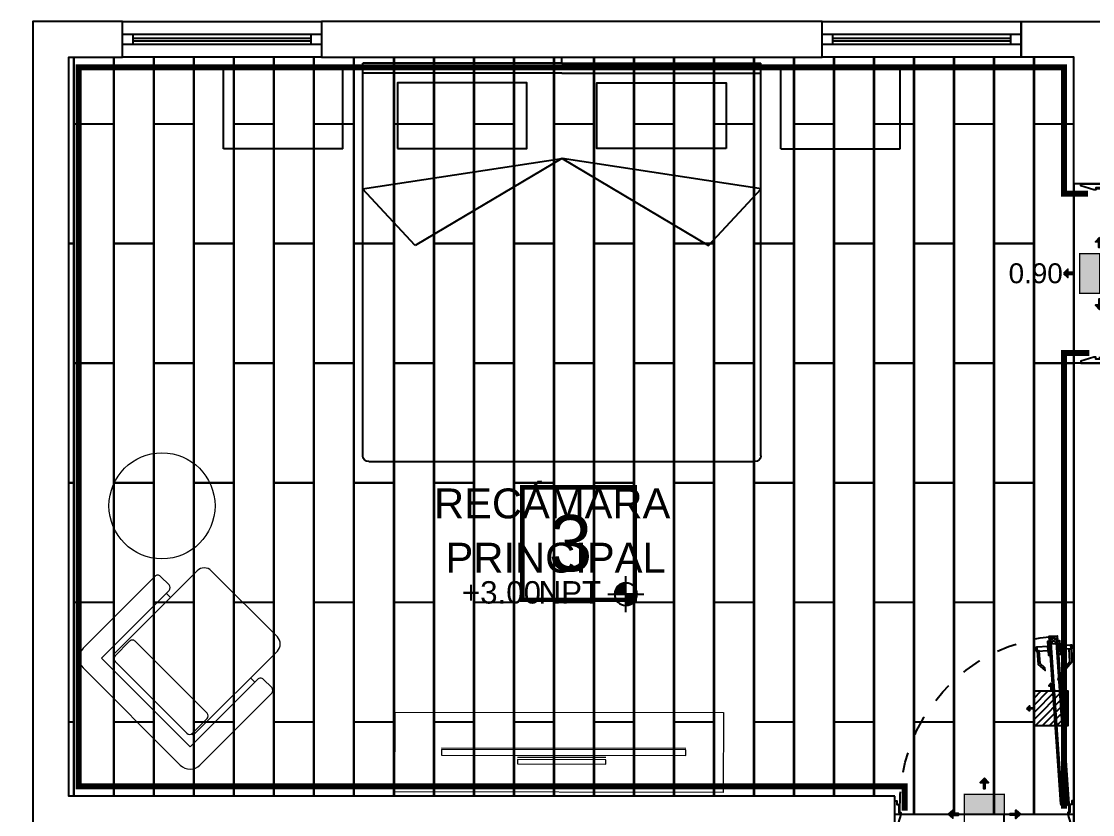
# Model space of a CAD drawing. Header units: metres. Extents: x 231 to 394, y -324 to -29.
# Drawn here: x 282.59 to 287.98, y -64.53 to -60.55 of the extents above; entities that cross this region are included whole.
import ezdxf
from ezdxf.enums import TextEntityAlignment as Align

# ---------------------------------------------------------------- set-up
doc = ezdxf.new("R2010")
doc.units = ezdxf.units.M
doc.set_wipeout_variables(frame=1)
doc.header["$PDMODE"] = 35
doc.linetypes.add('AR-01-REC$0$ACAD_ISO07W100', pattern=[3, 0, -3])
doc.linetypes.add('HIDDEN2', pattern=[0.1875, 0.125, -0.0625])
for name, color, linetype in [('A-ACABADOS PISOS', 1, 'Continuous'), ('A-CAMBIO DE ACABADO', 1, 'Continuous'), ('A-DESPIECE', 5, 'Continuous'), ('A-PISO', 30, 'Continuous'), ('AR-01-REC$0$A-DIM-VANOS', 8, 'Continuous'), ('AR-01-REC$0$A-MUEBLES-FIJOS', 8, 'Continuous'), ('AR-01-REC$0$A-MUROS', 8, 'Continuous'), ('AR-01-REC$0$A-MUROS BAJOS', 8, 'Continuous'), ('AR-01-REC$0$A-PUERTAS', 8, 'Continuous'), ('AR-01-REC$0$A-TEXTOS', 8, 'Continuous'), ('AR-01-REC$0$A-VENTANAS', 8, 'Continuous'), ('AR-01-REC$0$Ar-Area', 8, 'Continuous'), ('AR-01-REC$0$Ar-Niveles', 8, 'Continuous'), ('AR-01-REC$0$Ar-Texto', 8, 'Continuous')]:
    doc.layers.add(name, color=color, linetype=linetype)
doc.layers.add('AR-01-REC$0$A-MUEBLES', color=8, linetype='Continuous', lineweight=0)
doc.styles.add('AR-01-REC$0$Anot_Arial', font='arial.ttf')
doc.styles.add('AR-01-REC$0$Standard', font='arial.ttf')
doc.styles.get("Standard").update_dxf_attribs({"font": 'arial.ttf'})
doc.dimstyles.new('AR-01-REC$0$VANOS', dxfattribs={"dimtxt": 0.1, "dimasz": 0.05, "dimexe": 0, "dimexo": 0, "dimgap": 0.03, "dimtad": 0, "dimtih": 1, "dimtoh": 1, "dimzin": 0, "dimdsep": 46, "dimtxsty": 'AR-01-REC$0$Standard', "dimblk": 'AR-01-REC$0$_Dot', "dimcen": 0.09, "dimse1": 1, "dimse2": 1, "dimsd1": 1, "dimsd2": 1, "dimclrd": 256, "dimclre": 256, "dimclrt": 256, "dimazin": 0, "dimtfac": 1, "dimtix": 1, "dimtofl": 0, "dimtmove": 2, "dimatfit": 3, "dimldrblk": 'AR-01-REC$0$COTA', "dimfxl": 0, "dimtolj": 1, "dimtzin": 0, "dimlwd": 18, "dimarcsym": 0})
pattern_1 = [(0, (-2.923953, -1.1144057), (0, 0.0025), [])]

# ---------------------------------------------------------------- blocks, each defined once
blk = doc.blocks.new('*U71')
at = {"color": 0}
for p, q in [((-0.0659, -0.0688), (-0.026, -0.0715)), ((-0.0619, -0.0971), (-0.034, -0.0991)), ((-0.1235, -0.8917), (-0.0836, -0.8945)), ((-0.1156, -0.8642), (-0.0876, -0.8662))]:
    blk.add_line(p, q, dxfattribs=at)
at = {"color": 8, "linetype": 'ByBlock'}
for p, q in [((-0.0717, -0.6803), (-0.0727, -0.6942)), ((-0.0685, -0.6786), (-0.0697, -0.6963))]:
    blk.add_line(p, q, dxfattribs=at)
at = {"color": 0}
for points in [[(-0.9, -0.0757), (-0.89, -0.0757), (-0.89, -0.0566), (-0.88, -0.0566), (-0.88, -0.0166), (-0.87, -0.0166), (-0.87, -0.0166), (-0.87, -0.0066), (-0.89, 0.0584), (-0.9, 0.0584), (-0.9, -0.0757)], [(0, -0.0757), (-0.01, -0.0757), (-0.01, -0.0566), (-0.02, -0.0566), (-0.02, -0.0166), (-0.03, -0.0166), (-0.03, -0.0166), (-0.03, -0.0066), (-0.01, 0.0584), (0, 0.0584), (0, -0.0757)], [(-0.0653, -0.0588), (-0.0649, -0.0538)], [(-0.03, -0.0562), (-0.0649, -0.0538)], [(-0.025, -0.0516), (-0.025, -0.0166)], [(-0.1175, -0.8922), (-0.06, -0.0692)], [(-0.032, -0.0711), (-0.0896, -0.8941)], [(-0.032, -0.0711), (-0.0619, -0.0971)], [(-0.034, -0.0991), (-0.06, -0.0692)], [(-0.0876, -0.8662), (-0.1175, -0.8922)], [(-0.0896, -0.8941), (-0.1156, -0.8642)]]:
    blk.add_lwpolyline(points, dxfattribs=at)
blk.add_lwpolyline([(-0.0253, -0.0616), (-0.0253, -0.0616), (-0.0653, -0.0588), (-0.1242, -0.9017), (-0.0843, -0.9045)], close=True, dxfattribs=at)
at = {"color": 8, "linetype": 'ByBlock'}
blk.add_lwpolyline([(-0.0669, -0.7001), (-0.0667, -0.697, -1), (-0.0653, -0.6783), (-0.0651, -0.6752, 1)], format="xyb", close=True, dxfattribs=at)
at = {"color": 0}
blk.add_lwpolyline([(-0.0651, -0.6752), (-0.0669, -0.7001, 1)], format="xyb", close=True, dxfattribs=at)
at = {"color": 0, "linetype": 'ByBlock'}
blk.add_lwpolyline([(-0.0651, -0.6752), (-0.0669, -0.7001, 1)], format="xyb", close=True, dxfattribs=at)
at = {"color": 8}
for points in [[(-0.1842, -0.8274), (-0.1794, -0.76), (-0.1448, -0.7299), (-0.1457, -0.744), (-0.1698, -0.7648), (-0.1742, -0.8281)], [(-0.0146, -0.8392), (-0.0099, -0.7719), (-0.04, -0.7372), (-0.041, -0.7513), (-0.0201, -0.7753), (-0.0245, -0.8385)], [(-0.1225, -0.8768), (-0.1324, -0.8761), (-0.1275, -0.8063), (-0.1176, -0.8069)], [(-0.1307, -0.8511), (-0.1855, -0.8473), (-0.1842, -0.8274), (-0.1293, -0.8312)], [(-0.0825, -0.8796), (-0.0726, -0.8803), (-0.0677, -0.8104), (-0.0777, -0.8097)], [(-0.0708, -0.8553), (-0.016, -0.8592), (-0.0146, -0.8392), (-0.0694, -0.8354)]]:
    blk.add_lwpolyline(points, close=True, dxfattribs=at)
for points in [[(-0.1842, -0.8274), (-0.1855, -0.8473, -1)], [(-0.0146, -0.8392), (-0.016, -0.8592, 1)]]:
    blk.add_lwpolyline(points, format="xyb", close=True, dxfattribs=at)
at = {"color": 0}
blk.add_circle((-0.025, -0.0566), 0.005, dxfattribs=at)
at = {"color": 0, "linetype": 'AR-01-REC$0$ACAD_ISO07W100', "ltscale": 0.005}
blk.add_arc((-0.025, -0.0566), 0.85, 177.5868, 266, dxfattribs=at)
at = {"style": 'AR-01-REC$0$Anot_Arial', "flags": 1}
for tag, p in [('ESPACIO', (-0.641, 0.5853)), ('TOPE', (-0.641, 0.5124)), ('TIPO', (-0.641, 0.4329)), ('NUMERO', (-0.641, 0.3583)), ('MATERIAL', (-0.641, 0.2753))]:
    blk.add_attdef(tag, p, '', height=0.0625, dxfattribs=at)
blk = doc.blocks.new('*U28')
at = {"layer": 'AR-01-REC$0$Ar-Niveles'}
h = blk.add_hatch(dxfattribs=at)
h.set_pattern_fill('_USER', color=256, scale=0.0025, style=0, pattern_type=0)
h.set_pattern_definition(pattern_1)
h.paths.add_polyline_path([(-2.549, -0.364), (-2.549, -0.739), (-2.174, -0.739, 0.414214)])
h = blk.add_hatch(dxfattribs=at)
h.set_pattern_fill('_USER', color=256, scale=0.0025, style=0, pattern_type=0)
h.set_pattern_definition(pattern_1)
h.paths.add_polyline_path([(-2.549, -0.364), (-2.549, -0.739), (-2.174, -0.739, 0.414214)])
h = blk.add_hatch(dxfattribs=at)
h.set_pattern_fill('_USER', color=256, scale=0.0025, style=0, pattern_type=0)
h.set_pattern_definition([(0, (-2.923953, -1.1144057), (0, 0.0025), [])])
h.paths.add_polyline_path([(-2.549, -0.739), (-2.924, -0.739, 0.414214), (-2.549, -1.114)])
for p, q in [((-2.549, -1.339), (-2.549, -0.139)), ((-1.949, -0.739), (-3.149, -0.739))]:
    blk.add_line(p, q, dxfattribs=at)
blk.add_circle((-2.549, -0.739), 0.375, dxfattribs=at)
at = {"layer": 'AR-01-REC$0$Ar-Area', "style": 'AR-01-REC$0$Anot_Arial', "flags": 1}
blk.add_attdef('ESP_AREA', text='', height=0.75, dxfattribs=at).set_placement((0, -2.5), align=Align.BOTTOM_CENTER)
at = {"layer": 'AR-01-REC$0$Ar-Niveles', "style": 'AR-01-REC$0$Anot_Arial'}
for tag, p in [('NIV_TIPO', (-1.78, -1.052)), ('VAL_NIV', (0.283, -1.052))]:
    blk.add_attdef(tag, p, '', height=0.75, dxfattribs=at)
at = {"layer": 'AR-01-REC$0$Ar-Texto', "style": 'AR-01-REC$0$Anot_Arial'}
for tag, p in [('ID_ESP01', (0, 1.5)), ('ID_ESP02', (0, 0))]:
    blk.add_attdef(tag, text='', height=1, dxfattribs=at).set_placement(p, align=Align.BOTTOM_CENTER)
blk = doc.blocks.new('AR-01-REC$0$sofá individual 156')
blk.add_wipeout([(310.374, 9.0347), (310.3096, 9.0342), (310.3026, 9.0355), (310.2968, 9.0389), (310.2928, 9.0434), (310.2902, 9.0493), (310.2896, 9.0557), (310.2896, 9.5642), (310.2906, 9.576), (310.2958, 9.593), (310.3045, 9.6074), (310.3152, 9.6183), (310.3337, 9.6293), (310.3557, 9.6341), (310.3943, 9.6342), (311.0525, 9.6342), (311.0669, 9.6321), (311.0848, 9.6247), (311.1004, 9.6124), (311.1109, 9.598), (311.1181, 9.5784), (311.1196, 9.5594), (311.1194, 9.0513), (311.1164, 9.0433), (311.1108, 9.0377), (311.1056, 9.0352), (311.0996, 9.0342), (311.0396, 9.0342), (311.0354, 9.0347), (311.0305, 9.0364), (311.0271, 9.0387), (311.0242, 9.0415), (311.0217, 9.0453), (311.0202, 9.0495), (311.0196, 9.0542), (311.0196, 9.0742), (310.9896, 9.0742), (310.9895, 8.8808), (310.9856, 8.8647), (310.978, 8.8522), (310.9691, 8.8439), (310.9524, 8.8359), (310.9396, 8.8342), (310.4696, 8.8342), (310.4567, 8.8359), (310.4444, 8.841), (310.4355, 8.8477), (310.4287, 8.8554), (310.4218, 8.8697), (310.4196, 8.8842), (310.4196, 9.0742), (310.3896, 9.0742), (310.3896, 9.0542), (310.3881, 9.0467), (310.3836, 9.04), (310.3801, 9.0372)]).dxf.layer = 'AR-01-REC$0$A-MUEBLES'
at = {"layer": 'AR-01-REC$0$A-MUEBLES'}
for p, q in [((311.0496, 9.6342), (310.3596, 9.6342)), ((310.2896, 9.5642), (310.2896, 9.0542)), ((310.3896, 9.0542), (310.3896, 9.5342)), ((310.3896, 9.5342), (311.0196, 9.5342)), ((311.0196, 9.5342), (311.0196, 9.0542)), ((311.1196, 9.0542), (311.1196, 9.5642)), ((310.4196, 9.4821), (310.4196, 8.8842)), ((310.43, 9.4821), (310.4196, 9.4821)), ((310.4296, 9.3742), (310.4296, 9.4779)), ((310.9596, 9.4979), (310.4496, 9.4979)), ((310.9896, 9.4821), (310.9792, 9.4821)), ((310.9796, 9.3742), (310.9796, 9.4779)), ((310.9896, 8.8842), (310.9896, 9.4821)), ((310.9596, 9.3542), (310.4496, 9.3542)), ((310.4196, 9.0742), (310.3896, 9.0742)), ((311.0196, 9.0742), (310.9896, 9.0742)), ((311.0196, 9.0742), (310.9896, 9.0742)), ((310.3096, 9.0342), (310.3696, 9.0342)), ((311.0396, 9.0342), (311.0996, 9.0342)), ((310.9396, 8.8342), (310.4696, 8.8342))]:
    blk.add_line(p, q, dxfattribs=at)
for centre, radius, start, end in [((310.3596, 9.5642), 0.07, 90, 180), ((311.0496, 9.5642), 0.07, 0, 90), ((310.4496, 9.4779), 0.02, 90, 180), ((310.9596, 9.4779), 0.02, 360, 90), ((310.4496, 9.3742), 0.02, 180, 270), ((310.9596, 9.3742), 0.02, 270, 0), ((310.3096, 9.0542), 0.02, 180, 270), ((310.3696, 9.0542), 0.02, 270, 0), ((311.0396, 9.0542), 0.02, 180, 270), ((311.0996, 9.0542), 0.02, 270, 0), ((310.4696, 8.8842), 0.05, 180, 270), ((310.9396, 8.8842), 0.05, 270, 0)]:
    blk.add_arc(centre, radius, start, end, dxfattribs=at)
blk = doc.blocks.new('*U55')
at = {"color": 0}
for points in [[(0, -0.02), (0.7689, -0.02), (0.7689, 0.02), (0, 0.02)], [(0, -0.02), (0.04, -0.02), (0.04, 0.02), (0, 0.02)], [(0.7689, 0.02), (0.7289, 0.02), (0.7289, -0.02), (0.7689, -0.02)]]:
    blk.add_lwpolyline(points, close=True, dxfattribs=at)
at = {"color": 8}
for points in [[(0.04, 0.005), (0.7289, 0.005)], [(0.04, -0.005), (0.7289, -0.005)]]:
    blk.add_lwpolyline(points, dxfattribs=at)
at = {"style": 'AR-01-REC$0$Anot_Arial', "flags": 1}
for tag, p in [('ESPACIO', (0.1591, 0.4028)), ('TIPO', (0.1591, 0.3233)), ('NUMERO', (0.1591, 0.2487)), ('MATERIAL', (0.1591, 0.1668))]:
    blk.add_attdef(tag, p, '', height=0.0625, dxfattribs=at)
blk = doc.blocks.new('AR-01-REC$0$A$C2C0631F0')
at = {"layer": 'AR-01-REC$0$A-MUEBLES-FIJOS'}
for p, q in [((2.5383, 2.6625), (3.0823, 2.9157)), ((3.2511, 2.5531), (3.0823, 2.9157)), ((1.5285, 2.2253), (2.435, 2.6474)), ((3.2666, 0.8616), (2.435, 2.6474)), ((2.7072, 2.2998), (2.5383, 2.6625)), ((1.5496, 2.18), (2.4561, 2.6021)), ((2.7072, 2.2998), (3.2511, 2.5531)), ((1.5285, 2.2253), (0.6219, 1.8032)), ((1.5496, 2.18), (0.643, 1.7579)), ((2.7019, 2.0764), (1.7311, 1.7917)), ((2.5824, 1.7066), (2.7019, 2.0764)), ((1.4535, 0.0173), (0.6219, 1.8032)), ((0.8872, 1.2314), (1.7299, 1.7911)), ((1.7299, 1.7911), (1.2472, 1.0849)), ((1.7311, 1.7917), (2.5824, 1.7066)), ((0.5439, 1.7338), (0, 1.4806)), ((0.7128, 1.3712), (0.5439, 1.7338)), ((0.1688, 1.1179), (0, 1.4806)), ((0.7128, 1.3712), (0.1688, 1.1179)), ((1.2472, 1.0849), (0.8872, 1.2314)), ((3.252, 0.8217), (1.4933, 0.0028))]:
    blk.add_line(p, q, dxfattribs=at)
for points in [[(2.4574, 2.1856), (1.8681, 1.9114), (1.7289, 2.2106), (2.3182, 2.4849)], [(0.9609, 1.4889), (1.5501, 1.7634), (1.4107, 2.0624), (0.8215, 1.7879)]]:
    blk.add_lwpolyline(points, close=True, dxfattribs=at)
for centre, start, end in [((3.2394, 0.8489), 294.9678, 24.9678), ((1.4807, 0.03), 204.9678, 294.9678)]:
    blk.add_arc(centre, 0.03, start, end, dxfattribs=at)
at = {"layer": 'AR-01-REC$0$A-MUROS', "color": 251, "true_color": 0x636466}
blk.add_line((1.5285, 2.2253), (1.5158, 2.2525), dxfattribs=at)
blk = doc.blocks.new('*U57')
at = {"color": 0}
for p, q in [((0.0659, -0.0688), (0.026, -0.0715)), ((0.0619, -0.0971), (0.034, -0.0991)), ((0.1235, -0.8917), (0.0836, -0.8945)), ((0.1156, -0.8642), (0.0876, -0.8662))]:
    blk.add_line(p, q, dxfattribs=at)
at = {"color": 8, "linetype": 'ByBlock'}
for p, q in [((0.0685, -0.6786), (0.0697, -0.6963)), ((0.0717, -0.6803), (0.0727, -0.6942))]:
    blk.add_line(p, q, dxfattribs=at)
at = {"color": 0}
for points in [[(0, -0.0757), (0.01, -0.0757), (0.01, -0.0566), (0.02, -0.0566), (0.02, -0.0166), (0.03, -0.0166), (0.03, -0.0166), (0.03, -0.0066), (0.01, 0.0584), (0, 0.0584), (0, -0.0757)], [(0.9, -0.0757), (0.89, -0.0757), (0.89, -0.0566), (0.88, -0.0566), (0.88, -0.0166), (0.87, -0.0166), (0.87, -0.0166), (0.87, -0.0066), (0.89, 0.0584), (0.9, 0.0584), (0.9, -0.0757)], [(0.025, -0.0516), (0.025, -0.0166)], [(0.03, -0.0562), (0.0649, -0.0538)], [(0.0653, -0.0588), (0.0649, -0.0538)], [(0.032, -0.0711), (0.0619, -0.0971)], [(0.032, -0.0711), (0.0896, -0.8941)], [(0.034, -0.0991), (0.06, -0.0692)], [(0.1175, -0.8922), (0.06, -0.0692)], [(0.0876, -0.8662), (0.1175, -0.8922)], [(0.0896, -0.8941), (0.1156, -0.8642)]]:
    blk.add_lwpolyline(points, dxfattribs=at)
blk.add_lwpolyline([(0.0253, -0.0616), (0.0253, -0.0616), (0.0653, -0.0588), (0.1242, -0.9017), (0.0843, -0.9045)], close=True, dxfattribs=at)
blk.add_lwpolyline([(0.0651, -0.6752), (0.0669, -0.7001, -1)], format="xyb", close=True, dxfattribs=at)
at = {"color": 0, "linetype": 'ByBlock'}
blk.add_lwpolyline([(0.0651, -0.6752), (0.0669, -0.7001, -1)], format="xyb", close=True, dxfattribs=at)
at = {"color": 8, "linetype": 'ByBlock'}
blk.add_lwpolyline([(0.0669, -0.7001), (0.0667, -0.697, 1), (0.0653, -0.6783), (0.0651, -0.6752, -1)], format="xyb", close=True, dxfattribs=at)
at = {"color": 8}
for points in [[(0.0146, -0.8392), (0.0099, -0.7719), (0.04, -0.7372), (0.041, -0.7513), (0.0201, -0.7753), (0.0245, -0.8385)], [(0.1842, -0.8274), (0.1794, -0.76), (0.1448, -0.7299), (0.1457, -0.744), (0.1698, -0.7648), (0.1742, -0.8281)], [(0.1225, -0.8768), (0.1324, -0.8761), (0.1275, -0.8063), (0.1176, -0.8069)], [(0.0708, -0.8553), (0.016, -0.8592), (0.0146, -0.8392), (0.0694, -0.8354)], [(0.0825, -0.8796), (0.0726, -0.8803), (0.0677, -0.8104), (0.0777, -0.8097)], [(0.1307, -0.8511), (0.1855, -0.8473), (0.1842, -0.8274), (0.1293, -0.8312)]]:
    blk.add_lwpolyline(points, close=True, dxfattribs=at)
for points in [[(0.0146, -0.8392), (0.016, -0.8592, -1)], [(0.1842, -0.8274), (0.1855, -0.8473, 1)]]:
    blk.add_lwpolyline(points, format="xyb", close=True, dxfattribs=at)
at = {"color": 0}
blk.add_circle((0.025, -0.0566), 0.005, dxfattribs=at)
at = {"color": 0, "linetype": 'AR-01-REC$0$ACAD_ISO07W100', "ltscale": 0.005}
blk.add_arc((0.025, -0.0566), 0.85, 274, 2.4132, dxfattribs=at)
at = {"style": 'AR-01-REC$0$Anot_Arial', "flags": 1}
for tag, p in [('ESPACIO', (0.109, 0.5853)), ('TOPE', (0.109, 0.5124)), ('TIPO', (0.109, 0.4329)), ('NUMERO', (0.109, 0.3583)), ('MATERIAL', (0.109, 0.2753))]:
    blk.add_attdef(tag, p, '', height=0.0625, dxfattribs=at)
blk = doc.blocks.new('*D89')
at = {"layer": 'Defpoints', "color": 0, "linetype": 'Continuous', "transparency": 16777216}
for p in [(287.8819, -61.3673), (287.6899, -62.2673), (287.8819, -62.2673)]:
    blk.add_point(p, dxfattribs=at)
at = {"layer": 'AR-01-REC$0$A-DIM-VANOS', "linetype": 'Continuous', "transparency": 16777216, "insert": (287.6899, -61.8173), "char_height": 0.1, "attachment_point": 5, "style": 'AR-01-REC$0$Standard'}
blk.add_mtext('\\A1;0.90', dxfattribs=at)
blk = doc.blocks.new('AR-01-REC$0$_Dot')
at = {"color": 0, "linetype": 'ByBlock', "lineweight": -2}
blk.add_line((-0.5, 0), (-1, 0), dxfattribs=at)
at = {"color": 0, "linetype": 'ByBlock', "const_width": 0.5}
blk.add_lwpolyline([(-0.25, 0, 1), (0.25, 0, 1)], format="xyb", close=True, dxfattribs=at)
blk = doc.blocks.new('AR-01-REC$0$COTA')
blk.add_line((-2.93, 0), (0, 0))
blk.add_lwpolyline([(-1.41, 0), (-1.41, -0.35), (0, -0.35), (0, 0)], close=True)
blk.add_solid([(-1.41, 0), (-1.41, -0.35), (0, 0), (0, -0.35)])
blk = doc.blocks.new('*D90')
at = {"layer": 'Defpoints', "color": 0, "linetype": 'Continuous', "transparency": 16777216}
for p in [(277.3498, -64.2907), (277.3498, -64.4423), (286.9819, -64.4423)]:
    blk.add_point(p, dxfattribs=at)
at = {"layer": 'AR-01-REC$0$A-DIM-VANOS', "linetype": 'Continuous', "transparency": 16777216, "insert": (282.1659, -64.2907), "char_height": 0.1, "attachment_point": 5, "style": 'AR-01-REC$0$Standard'}
blk.add_mtext('\\A1;9.63', dxfattribs=at)
blk = doc.blocks.new('*D98')
at = {"layer": 'Defpoints', "color": 0, "linetype": 'Continuous', "transparency": 16777216}
for p in [(286.6169, -60.4287), (286.6169, -60.5523), (287.6169, -60.5523)]:
    blk.add_point(p, dxfattribs=at)
at = {"layer": 'AR-01-REC$0$A-DIM-VANOS', "linetype": 'Continuous', "transparency": 16777216, "insert": (287.1169, -60.4287), "char_height": 0.1, "attachment_point": 5, "style": 'AR-01-REC$0$Standard'}
blk.add_mtext('\\A1;1.00', dxfattribs=at)
blk = doc.blocks.new('A$C7F1E1069')
h = blk.add_hatch(color=1)
h.dxf.hatch_style = 1
h.paths.add_polyline_path([(-0.225, 0), (-0.225, 0.225), (0.225, 0.225), (0.225, 0)])
at = {"color": 1, "const_width": 0.015}
for points in [[(-0.225, 0), (-0.225, 0.225), (0.225, 0.225), (0.225, 0)], [(0.225, -0.225), (0.225, 0), (-0.225, 0), (-0.225, -0.225)]]:
    blk.add_lwpolyline(points, close=True, dxfattribs=at)
blk = doc.blocks.new('r')
h = blk.add_hatch(color=5)
h.dxf.hatch_style = 1
h.paths.add_polyline_path([(1655.762, 468.449), (1655.668, 468.348), (1655.746, 468.348), (1655.746, 468.2), (1655.778, 468.2), (1655.778, 468.348), (1655.856, 468.348)])
at = {"color": 5}
for points in [[(1655.762, 468.456), (1655.658, 468.343), (1655.742, 468.343), (1655.742, 468.196), (1655.782, 468.196), (1655.782, 468.343), (1655.866, 468.343)], [(1655.762, 468.449), (1655.668, 468.348), (1655.746, 468.348), (1655.746, 468.2), (1655.778, 468.2), (1655.778, 468.348), (1655.856, 468.348)]]:
    blk.add_lwpolyline(points, close=True, dxfattribs=at)
blk = doc.blocks.new('CAMBIO DE PISO')
at = {"layer": 'A-CAMBIO DE ACABADO', "xscale": 0.7388581055550709, "yscale": 0.7388581055550709, "zscale": 0.7388581055550709}
blk.add_blockref('A$C7F1E1069', (183.6012, 19.2264), dxfattribs=at)
at = {"layer": 'A-DESPIECE', "xscale": -0.3310084312886717, "yscale": 0.3310084312886717, "zscale": 0.3310084312886717}
blk.add_blockref('r', (731.6723, -135.5343), dxfattribs=at)
at = {"layer": 'A-DESPIECE', "yscale": 0.3310084312886717, "zscale": 0.3310084312886717}
for p, xscale, rotation in [((338.3619, -528.8457), 0.3310084312886717, 90), ((28.8405, -528.8447), -0.3310084312886717, 270)]:
    blk.add_blockref('r', p, dxfattribs=dict(at, xscale=xscale, rotation=rotation))

msp = doc.modelspace()

# ---------------------------------------------------------------- hatches: boundary and pattern name
at = {"layer": 'A-DESPIECE'}
h = msp.add_hatch(dxfattribs=at)
h.set_pattern_fill('ANSI31', color=256, scale=0.008, angle=-1e-14)
h.paths.add_polyline_path([(287.8532, -64.0864), (287.8532, -63.9151), (287.6819, -63.9151), (287.6819, -64.0864)])

# ---------------------------------------------------------------- linework, layer by layer
at = {"color": 30, "linetype": 'HIDDEN2', "const_width": 0.03}
msp.add_lwpolyline([(287.9602, -62.2173), (287.8319, -62.2173), (287.8325, -64.5044)], dxfattribs=at)
at = {"layer": 'A-ACABADOS PISOS', "const_width": 0.0226}
msp.add_lwpolyline([(285.6757, -63.4557), (285.1109, -63.4557), (285.1109, -62.8909), (285.6757, -62.8909)], close=True, dxfattribs=at)
at = {"layer": 'A-DESPIECE'}
msp.add_lwpolyline([(287.6819, -64.0864), (287.8532, -64.0864), (287.8532, -63.9151), (287.6819, -63.9151)], close=True, dxfattribs=at)
at = {"layer": 'A-PISO'}
for p, q in [((287.8829, -62.2673), (287.8829, -61.3673)), ((286.9819, -64.5323), (287.8819, -64.5323))]:
    msp.add_line(p, q, dxfattribs=at)
for points in [[(282.8319, -61.6668), (282.8569, -61.6668), (282.8569, -60.7323)], [(282.8579, -60.7323), (282.8579, -61.0663), (283.0579, -61.0663), (283.0579, -60.7323)], [(283.0589, -60.7323), (283.0589, -61.6668), (283.2589, -61.6668), (283.2589, -60.7323)], [(283.2599, -60.7323), (283.2599, -61.0663), (283.4599, -61.0663), (283.4599, -60.7323)], [(283.4609, -60.7323), (283.4609, -61.6668), (283.6609, -61.6668), (283.6609, -60.7323)], [(283.6619, -60.7323), (283.6619, -61.0663), (283.8619, -61.0663), (283.8619, -60.7323)], [(283.8629, -60.7323), (283.8629, -61.6668), (284.0629, -61.6668), (284.0629, -60.7323)], [(284.0639, -60.7323), (284.0639, -61.0663), (284.2639, -61.0663), (284.2639, -60.7323)], [(284.2649, -60.7323), (284.2649, -61.6668), (284.4649, -61.6668), (284.4649, -60.7323)], [(284.4659, -60.7323), (284.4659, -61.0663), (284.6659, -61.0663), (284.6659, -60.7323)], [(284.6669, -60.7323), (284.6669, -61.6668), (284.8669, -61.6668), (284.8669, -60.7323)], [(284.8679, -60.7323), (284.8679, -61.0663), (285.0679, -61.0663), (285.0679, -60.7323)], [(285.0689, -60.7323), (285.0689, -61.6668), (285.2689, -61.6668), (285.2689, -60.7323)], [(285.2699, -60.7323), (285.2699, -61.0663), (285.4699, -61.0663), (285.4699, -60.7323)], [(285.4709, -60.7323), (285.4709, -61.6668), (285.6709, -61.6668), (285.6709, -60.7323)], [(285.6719, -60.7323), (285.6719, -61.0663), (285.8719, -61.0663), (285.8719, -60.7323)], [(285.8729, -60.7323), (285.8729, -61.6668), (286.0729, -61.6668), (286.0729, -60.7323)], [(286.0739, -60.7323), (286.0739, -61.0663), (286.2739, -61.0663), (286.2739, -60.7323)], [(286.2749, -60.7323), (286.2749, -61.6668), (286.4749, -61.6668), (286.4749, -60.7323)], [(286.4759, -60.7323), (286.4759, -61.0663), (286.6759, -61.0663), (286.6759, -60.7323)], [(286.6769, -60.7323), (286.6769, -61.6668), (286.8769, -61.6668), (286.8769, -60.7323)], [(286.8779, -60.7323), (286.8779, -61.0663), (287.0779, -61.0663), (287.0779, -60.7323)], [(287.0789, -60.7323), (287.0789, -61.6668), (287.2789, -61.6668), (287.2789, -60.7323)], [(287.2799, -60.7323), (287.2799, -61.0663), (287.4799, -61.0663), (287.4799, -60.7323)], [(287.4809, -60.7323), (287.4809, -61.6668), (287.6809, -61.6668), (287.6809, -60.7323)], [(287.6819, -60.7323), (287.6819, -61.0663), (287.8819, -61.0663)], [(287.8819, -62.2683), (287.8819, -61.3673)], [(282.8319, -62.8678), (282.8569, -62.8678), (282.8569, -61.6678), (282.8319, -61.6678)], [(284.2639, -64.4423), (284.2639, -63.4693), (284.0639, -63.4693), (284.0639, -64.4423)], [(284.6659, -64.4423), (284.6659, -63.4693), (284.4659, -63.4693), (284.4659, -64.4423)], [(285.0679, -64.4423), (285.0679, -63.4693), (284.8679, -63.4693), (284.8679, -64.4423)], [(285.4699, -64.4423), (285.4699, -63.4693), (285.2699, -63.4693), (285.2699, -64.4423)], [(285.8719, -64.4423), (285.8719, -63.4693), (285.6719, -63.4693), (285.6719, -64.4423)], [(286.2739, -64.4423), (286.2739, -63.4693), (286.0739, -63.4693), (286.0739, -64.4423)], [(286.6759, -64.4423), (286.6759, -63.4693), (286.4759, -63.4693), (286.4759, -64.4423)], [(287.0779, -64.5323), (287.0779, -63.4693), (286.8779, -63.4693), (286.8779, -64.4423)], [(287.4799, -64.5323), (287.4799, -63.4693), (287.2799, -63.4693), (287.2799, -64.5323)], [(287.8819, -64.5323), (287.8819, -63.4693), (287.6819, -63.4693), (287.6819, -64.5323)], [(284.4649, -64.4423), (284.4649, -64.0698), (284.2649, -64.0698), (284.2649, -64.4423)], [(284.8669, -64.4423), (284.8669, -64.0698), (284.6669, -64.0698), (284.6669, -64.4423)], [(285.2689, -64.4423), (285.2689, -64.0698), (285.0689, -64.0698), (285.0689, -64.4423)], [(285.6709, -64.4423), (285.6709, -64.0698), (285.4709, -64.0698), (285.4709, -64.4423)], [(286.0729, -64.4423), (286.0729, -64.0698), (285.8729, -64.0698), (285.8729, -64.4423)], [(286.4749, -64.4423), (286.4749, -64.0698), (286.2749, -64.0698), (286.2749, -64.4423)], [(286.8769, -64.4423), (286.8769, -64.0698), (286.6769, -64.0698), (286.6769, -64.4423)], [(287.2789, -64.5323), (287.2789, -64.0698), (287.0789, -64.0698), (287.0789, -64.5323)], [(287.6809, -64.5323), (287.6809, -64.0698), (287.4809, -64.0698), (287.4809, -64.5323)], [(287.5303, -64.5323), (287.5303, -64.7323), (286.9303, -64.7323), (286.9303, -64.6223)], [(287.8819, -64.7323), (287.5323, -64.7323), (287.5323, -64.5323)]]:
    msp.add_lwpolyline(points, dxfattribs=at)
for points in [[(283.0579, -61.0673), (282.8579, -61.0673), (282.8579, -62.2673), (283.0579, -62.2673)], [(283.4599, -61.0673), (283.2599, -61.0673), (283.2599, -62.2673), (283.4599, -62.2673)], [(283.8619, -61.0673), (283.6619, -61.0673), (283.6619, -62.2673), (283.8619, -62.2673)], [(284.2639, -61.0673), (284.0639, -61.0673), (284.0639, -62.2673), (284.2639, -62.2673)], [(284.6659, -61.0673), (284.4659, -61.0673), (284.4659, -62.2673), (284.6659, -62.2673)], [(285.0679, -61.0673), (284.8679, -61.0673), (284.8679, -62.2673), (285.0679, -62.2673)], [(285.4699, -61.0673), (285.2699, -61.0673), (285.2699, -62.2673), (285.4699, -62.2673)], [(285.8719, -61.0673), (285.6719, -61.0673), (285.6719, -62.2673), (285.8719, -62.2673)], [(286.2739, -61.0673), (286.0739, -61.0673), (286.0739, -62.2673), (286.2739, -62.2673)], [(286.6759, -61.0673), (286.4759, -61.0673), (286.4759, -62.2673), (286.6759, -62.2673)], [(287.0779, -61.0673), (286.8779, -61.0673), (286.8779, -62.2673), (287.0779, -62.2673)], [(287.4799, -61.0673), (287.2799, -61.0673), (287.2799, -62.2673), (287.4799, -62.2673)], [(287.8819, -61.0673), (287.6819, -61.0673), (287.6819, -62.2673), (287.8819, -62.2673)], [(283.2589, -61.6678), (283.0589, -61.6678), (283.0589, -62.8678), (283.2589, -62.8678)], [(283.6609, -61.6678), (283.4609, -61.6678), (283.4609, -62.8678), (283.6609, -62.8678)], [(284.0629, -61.6678), (283.8629, -61.6678), (283.8629, -62.8678), (284.0629, -62.8678)], [(284.4649, -61.6678), (284.2649, -61.6678), (284.2649, -62.8678), (284.4649, -62.8678)], [(284.8669, -61.6678), (284.6669, -61.6678), (284.6669, -62.8678), (284.8669, -62.8678)], [(285.2689, -61.6678), (285.0689, -61.6678), (285.0689, -62.8678), (285.2689, -62.8678)], [(285.6709, -61.6678), (285.4709, -61.6678), (285.4709, -62.8678), (285.6709, -62.8678)], [(286.0729, -61.6678), (285.8729, -61.6678), (285.8729, -62.8678), (286.0729, -62.8678)], [(286.4749, -61.6678), (286.2749, -61.6678), (286.2749, -62.8678), (286.4749, -62.8678)], [(286.8769, -61.6678), (286.6769, -61.6678), (286.6769, -62.8678), (286.8769, -62.8678)], [(287.2789, -61.6678), (287.0789, -61.6678), (287.0789, -62.8678), (287.2789, -62.8678)], [(287.6809, -61.6678), (287.4809, -61.6678), (287.4809, -62.8678), (287.6809, -62.8678)], [(284.2639, -62.2683), (284.0639, -62.2683), (284.0639, -63.4683), (284.2639, -63.4683)], [(284.6659, -62.2683), (284.4659, -62.2683), (284.4659, -63.4683), (284.6659, -63.4683)], [(285.0679, -62.2683), (284.8679, -62.2683), (284.8679, -63.4683), (285.0679, -63.4683)], [(285.4699, -62.2683), (285.2699, -62.2683), (285.2699, -63.4683), (285.4699, -63.4683)], [(285.8719, -62.2683), (285.6719, -62.2683), (285.6719, -63.4683), (285.8719, -63.4683)], [(286.2739, -62.2683), (286.0739, -62.2683), (286.0739, -63.4683), (286.2739, -63.4683)], [(286.6759, -62.2683), (286.4759, -62.2683), (286.4759, -63.4683), (286.6759, -63.4683)], [(287.0779, -62.2683), (286.8779, -62.2683), (286.8779, -63.4683), (287.0779, -63.4683)], [(287.4799, -62.2683), (287.2799, -62.2683), (287.2799, -63.4683), (287.4799, -63.4683)], [(287.8819, -62.2683), (287.6819, -62.2683), (287.6819, -63.4683), (287.8819, -63.4683)], [(284.4649, -62.8688), (284.2649, -62.8688), (284.2649, -64.0688), (284.4649, -64.0688)], [(284.8669, -62.8688), (284.6669, -62.8688), (284.6669, -64.0688), (284.8669, -64.0688)], [(285.2689, -62.8688), (285.0689, -62.8688), (285.0689, -64.0688), (285.2689, -64.0688)], [(285.6709, -62.8688), (285.4709, -62.8688), (285.4709, -64.0688), (285.6709, -64.0688)], [(286.0729, -62.8688), (285.8729, -62.8688), (285.8729, -64.0688), (286.0729, -64.0688)], [(286.4749, -62.8688), (286.2749, -62.8688), (286.2749, -64.0688), (286.4749, -64.0688)], [(286.8769, -62.8688), (286.6769, -62.8688), (286.6769, -64.0688), (286.8769, -64.0688)], [(287.2789, -62.8688), (287.0789, -62.8688), (287.0789, -64.0688), (287.2789, -64.0688)], [(287.6809, -62.8688), (287.4809, -62.8688), (287.4809, -64.0688), (287.6809, -64.0688)]]:
    msp.add_lwpolyline(points, close=True, dxfattribs=at)
at = {"layer": 'AR-01-REC$0$A-MUEBLES', "linetype": 'ByBlock'}
msp.add_line((285.5305, -64.2479), (285.086, -64.2474), dxfattribs=at)
at = {"layer": 'AR-01-REC$0$A-MUEBLES'}
msp.add_lwpolyline([(286.1209, -64.0224), (286.1202, -64.4224), (284.4702, -64.4191), (284.471, -64.0191)], close=True, dxfattribs=at)
at = {"layer": 'AR-01-REC$0$A-MUEBLES', "linetype": 'ByBlock'}
for points in [[(285.9323, -64.2018), (284.7043, -64.1999)], [(285.9322, -64.2378), (285.9323, -64.209), (284.7042, -64.2071), (284.7042, -64.2359), (285.9322, -64.2378)], [(285.5304, -64.2803), (285.5305, -64.2587), (285.086, -64.2582), (285.086, -64.2798), (285.5304, -64.2803)]]:
    msp.add_lwpolyline(points, dxfattribs=at)
at = {"layer": 'AR-01-REC$0$A-MUROS', "linetype": 'Continuous'}
for points in [[(286.9819, -64.4423), (282.8319, -64.4423), (282.8319, -60.7323), (283.1019, -60.7323), (283.1019, -60.5523), (282.6519, -60.5523), (282.6519, -70.8723), (285.5519, -70.8723), (285.5519, -70.6923), (282.8319, -70.6923), (282.8319, -64.6223), (286.9819, -64.6223)], [(291.5719, -64.6223), (291.5719, -64.4423), (288.0619, -64.4423), (288.0619, -62.2673), (287.8819, -62.2673), (287.8819, -69.7923), (288.0619, -69.7923), (288.0619, -64.6223)]]:
    msp.add_lwpolyline(points, close=True, dxfattribs=at)
at = {"layer": 'AR-01-REC$0$A-MUROS'}
for points in [[(286.6169, -60.5523), (284.1019, -60.5523), (284.1019, -60.7323), (286.6169, -60.7323)], [(291.3919, -61.8473), (291.3919, -60.7323), (288.0619, -60.7323), (288.0619, -61.3673), (287.8819, -61.3673), (287.8819, -60.7323), (287.6169, -60.7323), (287.6169, -60.5523), (291.5719, -60.5523), (291.5719, -61.8473)]]:
    msp.add_lwpolyline(points, close=True, dxfattribs=at)
at = {"layer": 'AR-01-REC$0$A-MUROS BAJOS', "linetype": 'Continuous'}
for points in [[(284.1019, -60.7323), (283.1019, -60.7323), (283.1019, -60.5523), (284.1019, -60.5523)], [(287.6169, -60.7323), (286.6169, -60.7323), (286.6169, -60.5523), (287.6169, -60.5523)]]:
    msp.add_lwpolyline(points, close=True, dxfattribs=at)

# ---------------------------------------------------------------- block references
at = {"layer": 'A-ACABADOS PISOS', "xscale": -0.6, "yscale": 0.6, "zscale": 0.6, "rotation": 90}
msp.add_blockref('CAMBIO DE PISO', (299.5468, 48.3434), dxfattribs=at)
at = {"layer": 'A-ACABADOS PISOS', "xscale": -0.6, "yscale": 0.6, "zscale": 0.6}
msp.add_blockref('CAMBIO DE PISO', (397.5926, -76.0681), dxfattribs=at)
at = {"layer": 'A-DESPIECE', "xscale": 0.1198710247366435, "yscale": 0.1198710247366435, "zscale": 0.1198710247366435}
msp.add_blockref('r', (89.2897, -120.0293), dxfattribs=at)
at = {"layer": 'A-DESPIECE', "xscale": -0.1198710247366435, "yscale": 0.1198710247366435, "zscale": 0.1198710247366435, "rotation": 90}
msp.add_blockref('r', (343.8003, 134.4771), dxfattribs=at)
at = {"layer": 'AR-01-REC$0$A-PUERTAS', "ltscale": 0.18, "xscale": -1}
for name, p, rotation in [('*U57', (287.9754, -61.3673), 90.00000000000007), ('*U71', (287.8819, -64.5409), 180)]:
    msp.add_blockref(name, p, dxfattribs=dict(at, rotation=rotation))
at = {"layer": 'AR-01-REC$0$A-TEXTOS'}
ref = msp.add_blockref('*U28', (285.2483, -63.3169), dxfattribs=dict(at, xscale=-0.15, yscale=0.15, zscale=0.15))
ref.add_attrib('ID_ESP01', 'RECÁMARA ', dxfattribs={"layer": 'AR-01-REC$0$Ar-Texto', "height": 0.15, "rotation": 0, "style": 'AR-01-REC$0$Standard'}).set_placement((285.2898, -63.0919), align=Align.BOTTOM_CENTER)
ref.add_attrib('ID_ESP02', 'PRINCIPAL', dxfattribs={"layer": 'AR-01-REC$0$Ar-Texto', "height": 0.15, "rotation": 0, "style": 'AR-01-REC$0$Standard'}).set_placement((285.2778, -63.3644), align=Align.BOTTOM_CENTER)
ref.add_attrib('NIV_TIPO', 'NPT', (285.1922, -63.4747), dxfattribs={"layer": 'AR-01-REC$0$Ar-Niveles', "height": 0.1125, "style": 'AR-01-REC$0$Anot_Arial'})
ref.add_attrib('VAL_NIV', '+3.00', (284.807, -63.4747), dxfattribs={"layer": 'AR-01-REC$0$Ar-Niveles', "height": 0.1125, "style": 'AR-01-REC$0$Anot_Arial'})
at = {"layer": 'AR-01-REC$0$A-VENTANAS', "ltscale": 0.18, "xscale": -1.300600813040659, "yscale": 1.300600813040659, "zscale": 1.300600813040659, "rotation": 180}
for p in [(283.1019, -60.6423), (286.6169, -60.6423)]:
    msp.add_blockref('*U55', p, dxfattribs=at)

# ---------------------------------------------------------------- texts
at = {"layer": 'A-ACABADOS PISOS', "insert": (285.4626, -63.0304), "char_height": 0.2824, "attachment_point": 3}
msp.add_mtext_dynamic_manual_height_columns('3', width=0.258238, gutter_width=0.8066, heights=[0], dxfattribs=at)

# ---------------------------------------------------------------- dimensions: what is measured, and where the dimension line sits
at = {"layer": 'AR-01-REC$0$A-DIM-VANOS', "linetype": 'Continuous'}
for base, p1, p2, angle, picture, middle in [((286.6169, -60.4287), (287.6169, -60.5523), (286.6169, -60.5523), 180, '*D98', (287.1169, -60.4287)), ((287.6899, -62.2673), (287.8819, -61.3673), (287.8819, -62.2673), 90, '*D89', (287.6899, -61.8173))]:
    dim = msp.add_linear_dim(base=base, p1=p1, p2=p2, angle=angle, dimstyle='AR-01-REC$0$VANOS', dxfattribs=at)
    dim.commit()
    dim.dimension.update_dxf_attribs({"geometry": picture, "text_midpoint": middle})

# ---------------------------------------------------------------- next in the draw order: block references
at = {"layer": 'AR-01-REC$0$A-MUEBLES', "rotation": 135.0000000000001}
msp.add_blockref('AR-01-REC$0$sofá individual 156', (509.6619, -276.9308), dxfattribs=at)

# ---------------------------------------------------------------- next in the draw order: linework, layer by layer
at = {"color": 30, "linetype": 'HIDDEN2', "const_width": 0.03}
msp.add_lwpolyline([(287.0319, -64.5151), (287.0319, -64.3923), (282.8819, -64.3923), (282.8819, -60.7823), (283.1019, -60.7823), (284.1019, -60.7823), (286.6169, -60.7823), (287.6169, -60.7823), (287.8319, -60.7823), (287.8319, -61.4173), (287.9534, -61.4173)], dxfattribs=at)
at = {"layer": 'A-PISO'}
for points in [[(283.0579, -62.2683), (282.8579, -62.2683), (282.8579, -63.4683), (283.0579, -63.4683)], [(283.4599, -62.2683), (283.2599, -62.2683), (283.2599, -63.4683), (283.4599, -63.4683)], [(283.8619, -62.2683), (283.6619, -62.2683), (283.6619, -63.4683), (283.8619, -63.4683)], [(283.2589, -62.8688), (283.0589, -62.8688), (283.0589, -64.0688), (283.2589, -64.0688)], [(283.6609, -62.8688), (283.4609, -62.8688), (283.4609, -64.0688), (283.6609, -64.0688)], [(284.0629, -62.8688), (283.8629, -62.8688), (283.8629, -64.0688), (284.0629, -64.0688)]]:
    msp.add_lwpolyline(points, close=True, dxfattribs=at)
for points in [[(282.8319, -64.0688), (282.8569, -64.0688), (282.8569, -62.8688), (282.8319, -62.8688)], [(283.0579, -64.4423), (283.0579, -63.4693), (282.8579, -63.4693), (282.8579, -64.4423)], [(283.4599, -64.4423), (283.4599, -63.4693), (283.2599, -63.4693), (283.2599, -64.4423)], [(283.8619, -64.4423), (283.8619, -63.4693), (283.6619, -63.4693), (283.6619, -64.4423)], [(282.8569, -64.4423), (282.8569, -64.0698), (282.8319, -64.0698)], [(283.2589, -64.4423), (283.2589, -64.0698), (283.0589, -64.0698), (283.0589, -64.4423)], [(283.6609, -64.4423), (283.6609, -64.0698), (283.4609, -64.0698), (283.4609, -64.4423)], [(284.0629, -64.4423), (284.0629, -64.0698), (283.8629, -64.0698), (283.8629, -64.4423)]]:
    msp.add_lwpolyline(points, dxfattribs=at)
at = {"layer": 'A-PISO', "ltscale": 100}
msp.add_circle((268.4684, -66.1867), 37.5515, dxfattribs=at)
at = {"layer": 'AR-01-REC$0$A-MUEBLES'}
msp.add_circle((283.3002, -62.9839), 0.2664, dxfattribs=at)

# ---------------------------------------------------------------- next in the draw order: block references
at = {"layer": 'AR-01-REC$0$A-MUEBLES', "xscale": -1, "rotation": 24.96780255503772}
msp.add_blockref('AR-01-REC$0$A$C2C0631F0', (287.6343, -62.1345), dxfattribs=at)

# ---------------------------------------------------------------- next in the draw order: dimensions: what is measured, and where the dimension line sits
at = {"layer": 'AR-01-REC$0$A-DIM-VANOS', "linetype": 'Continuous'}
dim = msp.add_linear_dim(base=(277.3498, -64.2907), p1=(286.9819, -64.4423), p2=(277.3498, -64.4423), angle=180, dimstyle='AR-01-REC$0$VANOS', dxfattribs=at)
dim.commit()
dim.dimension.update_dxf_attribs({"geometry": '*D90', "text_midpoint": (282.1659, -64.2907)})

doc.saveas('drawing.dxf')
